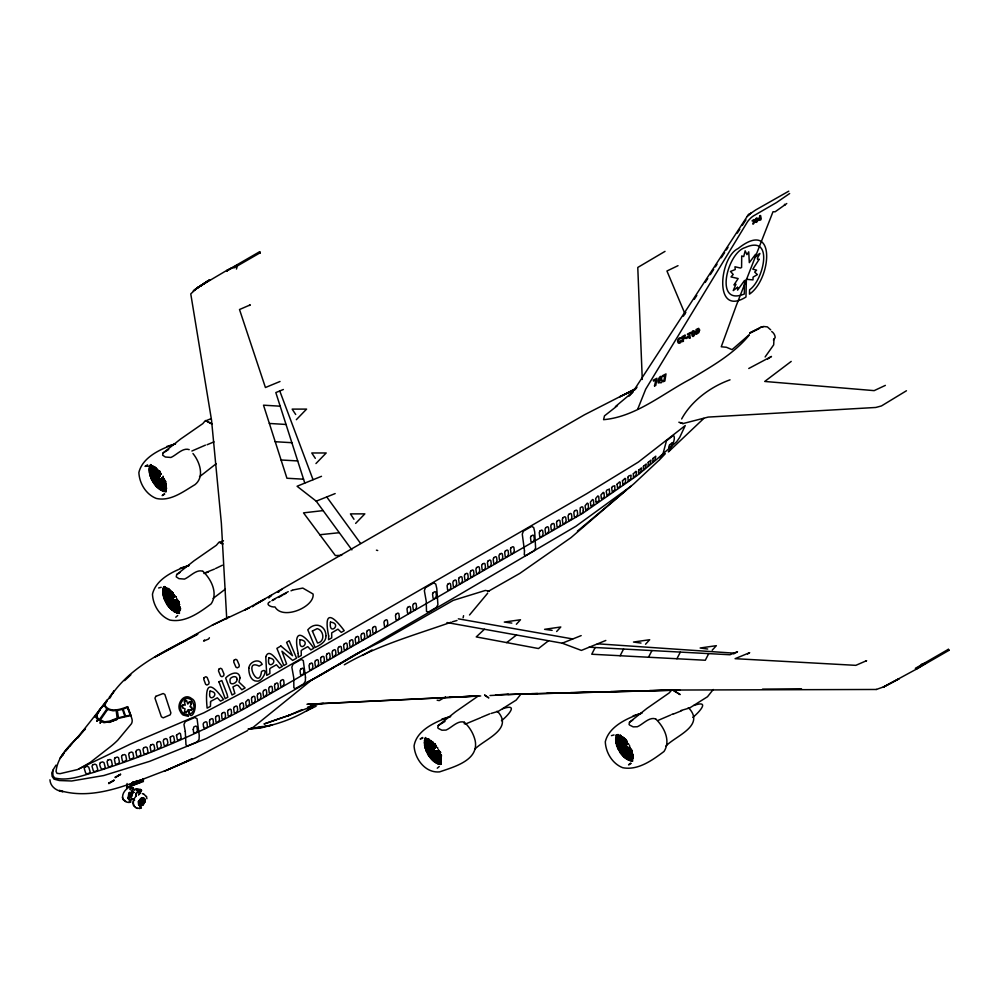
<?xml version="1.0" encoding="UTF-8"?>
<svg xmlns="http://www.w3.org/2000/svg" width="999" height="999" viewBox="0 0 999 999"><rect width="100%" height="100%" fill="white"/><g stroke="black" fill="none" stroke-linecap="round" stroke-linejoin="round"><path stroke-width="1.5" d="M176.91 598.925A2.373 1.374 60 0 1 175.225 599.899L174.226 611.75L175.412 599.999L175.399 609.253L175.412 599.999L176.373 612.812L175.562 600.062L179.645 609.84L176.074 600.149L178.459 613.374L175.812 600.199L177.435 613.161L175.662 600.187L177.435 613.161M161.713 490.709L161.763 478.409L162.974 490.771L161.913 478.471L160.627 490.122L161.601 478.334L159.553 489.423L159.478 488.099L161.164 479.657M175.499 611.9L175.412 600.062L175.3 612.337L175.412 600.062L176.573 612.399L175.562 600.062M160.34 479.245L156.418 486.688L156.668 484.552L160.277 478.996L156.431 485.114M173.938 600.874L170.017 608.316L170.255 606.181L173.863 600.624L170.03 606.743M134.927 781.805L135.452 783.204L136.126 780.793M175.3 612.337L175.362 600.037L174.45 608.628L175.262 599.924L174.226 611.75M143.381 778.745L143.319 781.468L126.973 787.612L126.673 784.752M126.973 787.612L127.073 783.503M143.007 778.621L143.319 781.468M436.813 752.397L438.111 762.949L438.873 762.799L436.201 762.999L436.526 750.761M628.046 753.258L627.759 747.452L627.497 759.665L628.246 759.515L627.822 747.527L628.259 751.76M437.462 747.851L437.525 747.751A2.373 1.374 60 0 1 437.937 748.263M436.051 758.965L435.964 761.738L434.053 761.575L435.901 752.022L435.439 756.493M436.188 754.819L436.276 752.06M627.397 754.245L627.609 747.339L627.884 754.183L627.609 747.339L626.41 759.003L629.095 758.94L626.41 759.003M155.444 485.601L155.744 483.379L155.444 485.601L160.077 478.958M169.043 607.23L169.343 605.007L173.426 600.486L169.343 605.007L169.043 607.23L173.676 600.586M137.525 781.118L137.5 782.092L139.473 781.343L139.423 782.504L140.322 782.167L140.996 779.794L140.397 780.019M435.876 762.225L436.263 752.222L435.876 762.225L435.114 762.349L436.163 752.235M435.864 756.468L436.088 752.022L435.901 756.443M773.988 338.873L773.676 344.867L765.122 356.968M154.508 484.428L154.882 482.142L158.379 479.395L154.882 482.142L154.508 484.428L159.678 478.821M173.264 600.449L168.107 606.056L168.469 603.771L173.139 600.112M174.425 611.288L175.212 600.062M137.1 780.569L136.538 783.116L135.052 784.19A2.01 1.236 -64.3 0 1 134.291 783.89L133.953 781.742M160.627 490.122L161.601 478.334M161.663 478.296L160.539 488.911M129.982 792.394L130.632 792.769M158.254 479.42L153.634 483.204L154.071 480.844L158.017 478.746L153.109 481.293L152.822 481.918L157.904 478.871M167.233 604.832L167.67 602.472L172.927 599.687L167.67 602.472L167.233 604.832L173.014 600.099M626.373 756.143L627.459 747.202L626.098 758.154L625.349 758.241L627.459 747.327L626.098 758.154M434.053 761.575L434.802 761.488L435.964 752.21M152.822 481.918L153.047 480.132L157.992 478.184M166.408 603.546L172.815 599.637L166.408 603.546L166.933 601.136L171.241 599.737L165.971 601.585L165.659 602.21L171.166 599.937M434.802 761.488L436.051 751.985M143.032 798.114L144.83 799.175L144.805 801.772L143.069 804.607L139.785 805.893L138.986 802.447L140.684 799.562L143.094 798.176M144.068 798.288L144.83 801.81L143.132 804.67L140.622 806.006M128.746 797.165L130.507 796.503L131.493 794.168M140.26 802.984L138.686 802.721L138.686 801.31M138.674 802.147L138.799 801.373M133.379 800.661L133.379 805.319L136.014 807.729M133.466 800.736L133.042 803.308L134.64 806.705M138.461 801.323L138.961 803.521L140.322 803.358L142.882 799.737L142.17 802.222L140.384 804.083L138.636 804.295L138.461 802.971M138.399 802.309L138.549 801.398M144.98 800.224L143.032 804.62M128.309 797.115L130.832 795.666L131.319 792.232M128.609 799.075L129.146 794.829L131.381 792.582L133.679 792.307L131.381 792.582L128.609 796.428L128.559 799.125L130.257 800.049L132.667 798.601L131.468 799.612M158.953 477.734L152.073 480.581L152.685 478.146L157.83 477.372M165.659 602.21L166.284 599.775L165.971 601.585L171.266 599.725L166.933 601.136L166.708 602.921L172.864 599.612M159.553 489.423L161.463 478.346L159.753 488.923L161.201 479.582L159.478 488.099M173.152 611.051L175.05 599.875L173.064 609.727M211.626 423.588L205.419 420.542L202.797 423.638L180.407 439.185L163.087 452.947L162.65 455.207L165.347 457.018L170.904 457.467C176.561 455.044 182.805 447.327 189.211 449.637M223.102 543.893L219.006 542.17L216.383 545.267L194.006 560.814L176.686 574.575L176.236 576.835L178.946 578.646L184.49 579.095C190.16 576.673 196.403 568.955 202.809 571.266M477.909 696.253L455.532 711.812L438.211 725.574L437.762 727.821L438.511 728.508L441.908 730.207L446.016 730.082C451.685 727.659 457.904 719.979 464.31 722.24C469.705 727.16 473.551 733.691 475.212 740.796C478.921 760.439 453.896 766.895 439.622 771.877C425.412 773.288 414.797 758.928 414.073 745.916C416.67 729.632 436.563 721.39 450.699 716.42L441.845 719.13M445.379 696.84L445.154 697.577M671.253 690.534L669.205 692.919L646.828 708.478L629.495 722.24L629.058 724.487L629.807 725.174L633.204 726.872L637.312 726.748C642.981 724.325 649.225 716.608 655.631 718.918M151.398 479.22L152.11 476.76L151.398 479.22L158.741 477.347M170.866 599.35L164.997 600.849L165.372 599.025M463.111 617.807L463.573 615.684M681.655 418.968C691.383 400.886 710.701 386.713 730.032 379.832M435.714 751.785L433.741 760.651L432.992 760.701L435.576 751.972M624.288 757.367L625.037 757.304L627.31 747.19L624.288 757.367L626.186 757.629M129.183 797.589L128.109 798.189M435.739 751.935L433.741 760.651L435.651 760.901L432.992 760.701M625.037 757.304L627.372 747.152M150.812 477.834L158.679 476.823L150.812 477.834L151.274 476.011L158.679 476.523M172.377 598.563L164.398 599.462L164.872 597.639M434.715 754.67L435.489 751.71L432.704 759.702L431.968 759.74L435.314 751.71L432.704 759.702M141.234 790.384L137.063 789.959L136.863 790.646L141.234 790.384L140.672 790.059M637.724 409.128L645.704 389.173L746.94 222.677A15.722 11.901 -62.7 0 1 748.613 220.317L749.887 218.918A16.134 10.777 -62.1 0 1 754.757 215.172L776.51 202.547L789.647 193.519M158.491 488.611L160.889 479.433M626.835 748.351L625.649 752.796L626.785 748.376L624 756.368L623.264 756.405L626.61 748.363M160.976 479.62L158.691 488.086L160.851 479.557M174.95 599.837L172.078 610.239L174.887 599.762L171.029 609.328L171.004 607.829L174.738 599.637L171.254 608.778L174.8 599.6M172.078 610.239L174.887 599.762M436.463 750.898L436.688 750.861A2.373 1.374 60 0 0 438.436 749.912L440.547 752.422L438.186 750.624L439.935 753.171M236.438 269.056L237.662 264.872L229.995 269.243M160.027 476.573L150.3 476.448L150.849 474.625M163.898 598.076L164.823 595.616L163.898 598.076L172.24 598.189M161.189 474.325L161.201 474.2A2.373 1.374 60 0 0 160.015 475.899L149.338 472.327L150.162 470.591M508.104 693.98L495.479 695.104M435.439 751.51L432.817 759.115L430.969 758.678L435.052 751.41L432.48 756.73M624 756.368L626.735 748.164M149.887 475.049L150.287 474.425L160.015 476.336L149.887 475.049L150.524 473.251M150.924 472.627L150.287 474.425L159.952 476.373M172.115 597.814L163.474 596.678L164.123 594.88M160.652 479.42L157.442 487.699L160.602 479.258M150.187 468.131L149.188 469.755L159.803 475.586L156.431 472.49L159.877 475.749L156.443 473.026M157.442 487.699L160.614 479.495M171.029 609.328L174.738 599.762L171.004 607.829M626.51 748.064L624.387 753.396L626.56 748.039L623.001 755.331L622.265 755.344L626.348 748.076L623.001 755.331L624.85 755.768L622.265 755.344M156.418 486.688L160.277 479.358L156.656 486.126L156.668 484.552L160.327 478.958M170.017 608.316L173.863 600.986L170.242 607.754L170.255 606.181L173.913 600.586M159.902 476.173L149.563 473.676L150.3 471.903L160.015 475.999M163.162 595.304L164.311 592.907L163.162 595.304L173.489 597.802L163.586 594.692L173.551 597.764M129.882 798.014L130.557 796.702L128.996 798.388L129.046 796.852L131.393 794.405M168.107 606.056L168.469 603.771L173.189 600.074L168.219 604.37M130.782 795.641L132.218 792.744L131.194 795.878M128.496 796.365L131.406 792.507M144.068 803.258L144.73 801.735M130.507 795.479L130.994 793.606L132.318 792.781L130.557 792.756M138.849 803.446L140.26 803.296L142.72 800.973L140.322 804.02L138.524 804.232M131.681 796.128L132.492 793.755L131.806 794.043L131.244 792.869L131.756 792.195M141.284 801.673L141.821 800.449M153.634 483.204L154.071 480.844L157.979 478.771M149.188 469.755L149.688 469.18L159.852 475.549L156.918 472.315L159.94 475.249M139.71 800.911A3.996 2.31 -60 0 0 139.073 804.882L141.858 805.381L144.58 801.785A3.996 2.31 -60 0 0 143.943 798.551L141.858 798.8L139.698 800.898L138.786 803.87L139.585 805.843M157.417 486.201L160.527 479.383M128.371 795.354L128.634 794.48M130.994 795.766L131.369 794.954M140.322 803.046L141.783 799.55M161.613 489.597L161.813 478.371L161.913 490.272L161.763 478.409M668.281 451.773L668.768 451.585C670.791 447.227 676.498 439.373 673.501 435.314L666.458 440.809L663.174 453.171L659.477 459.865L665.309 453.683M162.937 593.955L164.211 591.608L162.937 593.955L173.439 597.602L163.386 593.344L173.501 597.564L167.695 593.806M53.022 770.254L51.773 772.889L52.135 776.36L54.046 779.145L59.353 780.531L71.628 780.993L103.721 775.549L149.663 761.338L206.281 738.536L244.543 718.493L333.541 667.394M431.705 758.666L435.214 751.398L431.705 758.666L430.969 758.678M620.117 655.756L623.551 649.088M648.513 657.255L651.935 650.599M676.91 658.753L680.344 652.122M259.628 251.723L260.227 252.735L259.628 251.723L226.648 270.766L227.322 271.253M948.313 649.338L948.925 650.349L948.313 649.338L915.334 668.368L915.946 668.718M62.875 755.244L63.998 752.871L60.677 757.679M620.404 753.009L625.836 747.589L620.404 753.009L622.177 753.583L626.123 747.727L621.316 754.208L623.126 754.72L626.385 748.064M152.073 480.581L152.685 478.146L158.816 477.247L151.723 478.583L158.853 477.21M595.154 647.564L591.745 654.233L705.306 660.252L708.728 653.621M164.997 600.849L171.016 599.113M141.433 790.209L139.323 794.205L141.496 790.234L140.672 789.547L135.677 794.018M159.952 475.611L149.213 471.016L150.125 469.33M162.8 592.644L163.287 592.057L173.476 597.377L162.8 592.644L163.724 590.958L173.489 597.277L162.775 591.383L163.786 589.76M163.836 491.533L162.125 478.471M177.347 612.275L175.712 600.099L177.635 612.787L175.662 600.137L178.459 613.374M164.398 599.462L170.767 598.526M138.486 795.142L141.346 789.934M438.086 750.886L437.312 751.186L441.158 759.752C440.047 757.741 434.428 746.952 440.584 752.309M112.775 693.231C133.616 664.597 167.245 649.862 197.814 634.103L154.745 657.18L212.312 625.162L249.588 607.642L244.967 609.927L263.736 599.587M150.362 466.995L149.251 468.556L159.852 475.374L157.03 471.853M105.732 702.372L106.881 700.436L101.211 707.791L107.355 700.037M163.873 587.487L173.426 596.703L163.287 587.999L163.873 587.487L173.476 596.665L169.805 591.92L173.439 596.79L164.211 587.574L163.024 589.048L173.589 596.553A2.373 1.374 60 0 1 174.788 595.829L175.225 596.016M65.522 751.298L67.907 748.476M150.3 476.448L150.674 475.811L158.741 476.436L150.674 475.811M164.81 490.984L162.263 478.496L164.036 491.158L162.125 478.521L164.86 491.745M178.396 612.612L175.861 600.124L179.633 610.264L176.086 600.187L179.271 611.725L175.861 600.162L179.458 613.473M104.408 704.507L100.724 708.366L96.978 714.472L96.416 718.318L99.288 720.541L103.971 722.677L109.64 721.79L118.182 718.443L130.881 715.534L131.93 718.93A5.744 5.032 -72.8 0 1 131.443 723.738L117.77 740.172A87.712 80.869 87.2 0 1 110.39 746.715L90.197 762.449L78.921 768.93M109.615 698.214L114.211 690.784L109.253 697.314M209.403 637.762L208.629 638.998L203.609 641.108L204.495 639.959M163.474 596.678L163.886 596.053L172.228 597.689L169.281 596.815M683.341 316.208L685.863 312.3M694.293 299.3L696.815 295.392M434.003 752.172L430.02 757.542L434.79 751.285M626.086 747.951L621.316 754.208M705.244 282.417L707.767 278.534M710.301 274.638L713.673 269.455M715.359 266.858L717.045 264.26M721.253 257.779L724.625 252.597M726.31 250L727.996 247.402M737.262 233.142L739.797 229.258M742.319 225.362L744.842 221.466M747.165 216.471L749.787 213.686L747.165 216.471L635.302 388.186L629.208 395.254M430.744 757.554L434.84 751.26M626.136 747.914L622.04 754.22L623.851 754.732L623.126 754.72M631.693 761.088L628.383 747.839L633.154 755.169L629.47 747.452L628.309 747.789L630.681 760.913L631.418 760.676L628.296 747.764L630.057 753.209M69.53 746.64L70.417 745.304M434.041 752.235L430.881 756.917L429.108 756.343L434.415 750.923M124.6 680.631L130.844 674.837M149.563 473.676L149.987 473.064L159.952 476.136L155.994 474.001M133.354 787.874L132.755 788.623L132.755 787.399M60.065 758.041L65.847 750.261L83.354 731.106M165.834 491.196L162.4 478.496L165.859 491.845M170.03 594.118L173.476 597.09L162.849 590.184L164.485 588.061L163.948 588.623M487.649 593.244L469.518 614.984M78.084 737.737L78.746 736.812M56.031 765.122L52.835 770.217L52.935 775.524L54.595 777.934C64.86 780.569 75.487 777.834 85.415 774.874C140.622 758.428 194.081 735.901 244.755 708.516L582.604 513.361L637.087 475.586L656.593 459.465L676.66 441.77L679.707 437.375L685.252 425.562L638.299 462.112L586.575 493.781L242.033 692.782L203.821 712.836L130.419 744.08L77.497 769.567L60.027 773.676L57.005 773.363L56.056 771.39C57.63 755.032 71.878 743.743 82.405 732.042M133.666 798.763L133.242 799.35L134.653 800.162L133.691 799.949M133.716 798.8L133.691 799.937M140.871 802.522L141.421 801.785M131.756 796.178L130.944 797.264L131.244 795.903M149.338 472.327L149.788 471.715L159.977 475.799L149.788 471.715M134.64 798.089L136.326 795.654M140.622 799.5L138.624 803.858L139.648 805.893M143.094 804.682L144.555 801.747A3.996 2.31 -60 0 0 143.918 798.513M139.161 800.561L139.698 799.849M140.996 798.75L142.12 798.189L142.907 799.774L140.26 799.013M141.658 798.888L142.17 798.213L142.72 798.813L141.608 798.85M140.135 802.06L140.734 801.385M437.375 751.211L438.236 750.661L440.372 752.409L438.186 750.624L440.259 752.734M149.7 466.371L150.275 465.859L159.89 475.037L155.557 468.593L159.865 474.912L149.7 466.371L150.974 464.972M171.191 592.357L173.464 596.54L163.661 587.037M78.222 736.787L100.724 708.366M749.063 335.302C733.528 354.208 711.513 366.471 690.833 378.921C662.837 393.494 635.926 416.845 603.571 419.68L604.495 415.846L617.482 405.644M520.979 694.043L516.183 700.087L497.639 711.75M713.236 689.497L707.479 696.753L688.935 708.416M432.617 753.333L434.54 750.911M149.425 467.42L150.624 465.946L159.902 475.112L149.987 466.883L149.425 467.42L159.952 475.074M149.213 471.016L149.688 470.429L159.877 475.749L155.27 472.914L158.804 475.074M635.302 389.31L637 387.212M149.251 468.556L149.788 467.994L159.94 475.424M155.507 483.966L159.965 478.771M169.093 605.594L173.551 600.399M132.78 781.693L133.029 784.203L130.682 785.539L129.957 784.415L131.88 784.427L131.968 782.679M429.82 756.368L433.591 752.022L429.108 756.343M440.821 757.492L437.637 751.173L440.147 753.184M632.617 758.403L628.671 747.876L631.818 752.647L629.507 747.389M162.775 591.383L163.287 590.809L173.451 597.177L167.682 592.956L173.539 597.24M625.886 747.564L621.116 753.034L622.889 753.608L622.177 753.583M150.524 464.547L159.915 474.775C163.499 473.851 155.407 472.677 156.281 468.519L160.04 474.6L154.208 466.558M170.966 592.682L173.626 596.403L164.261 586.55L173.464 596.54C176.985 595.304 167.42 593.356 168.057 588.748L173.639 596.241L171.953 592.245L173.876 596.003L174.625 595.829M629.145 396.091L633.016 391.858L615.409 406.581M84.403 729.944L85.464 728.771L84.54 729.832M658.778 460.489L633.853 483.816L577.41 531.156M163.287 587.999L164.573 586.6L173.526 596.59M516.358 624.263L520.491 619.755L504.295 622.065L511.825 623.089M428.271 755.069L434.303 750.561L428.271 755.069L429.995 755.719L433.666 751.71M556.643 631.518L560.789 626.997L544.592 629.32L552.122 630.344M645.541 644.243L649.687 639.722L633.478 642.045L641.008 643.069M712.2 650.199L716.345 645.679L700.149 648.001L707.679 649.025M624.3 748.126L619.567 751.735L621.278 752.372L624.962 748.376M749.125 334.815L732.055 349.65L726.41 347.265L721.253 346.778L736.438 305.145L773.001 211.751L775.137 211.788L786.762 203.521M162.849 590.184L163.374 589.622L173.451 597.002L164.997 590.671M82.717 731.718L84.328 730.057M159.715 478.721L154.77 483.841L159.765 478.696M296.341 419.692L306.581 409.103L292.145 409.115L295.692 414.485M173.314 600.349L168.369 605.469L173.364 600.324M315.959 463.548L326.198 452.972L311.763 452.972L315.322 458.354M355.632 523.401L364.847 513.873L350.424 513.886L353.971 519.268M70.642 745.054L71.678 744.005M158.317 470.641L159.977 474.65L153.109 466.446L160.04 474.775L153.322 466.483M268.768 598.026L271.478 595.354L268.644 596.99M501.461 720.741C507.504 716.046 519.667 702.834 502.609 708.778M692.757 717.407C698.801 712.712 710.963 699.487 693.905 705.444M163.024 589.048L163.574 588.511L173.451 596.828L169.655 592.407M668.768 451.585L703.833 418.406M137.825 792.594L140.672 789.547M138.849 791.695L140.809 789.847L141.496 790.234M484.44 629.258L476.248 636.912L538.498 648.538L548.551 640.746M94.992 716.308L95.13 717.27M110.627 696.902L107.417 699.775L104.795 705.232C109.553 713.136 120.729 709.352 127.56 706.668L130.881 715.534L127.56 706.668M216.234 463.686L199.513 476.773M441.158 756.355L437.762 751.123L441.246 757.205L437.699 751.098L441.183 757.267L437.637 751.173L441.196 755.594M160.065 474.537L155.444 467.457M168.631 589.323L173.838 596.053M626.273 490.134L571.028 537.612L519.767 573.426L487.749 591.633M164.148 493.893L162.163 495.591L164.723 494.118M175.749 617.22L177.735 615.521M113.948 780.419L111.863 781.618M437.275 768.206L439.26 766.52M630.556 763.186L628.571 764.872L631.131 763.398M434.353 750.536L428.971 755.119L430.681 755.756L429.995 755.719M226.985 270.279L197.49 287.712L190.759 293.868L211.526 420.092L221.366 523.214L226.736 618.843M154.62 482.742L158.679 479.283M120.429 774.45L118.344 775.649M141.858 798.8L139.098 802.509L139.098 805.157M128.921 793.144L129.882 792.357M129.895 796.29L128.434 797.439M159.927 474.875L150.662 464.922L150.062 465.409L159.927 474.975L157.18 471.441M129.283 793.843L131.044 793.181M130.457 796.478L129.171 797.177M128.022 787.999C124.363 790.359 121.516 794.892 122.977 799.312L127.135 802.334L130.994 801.872L128.771 802.572M444.18 697.689L439.248 700.574L437.15 700.237M128.259 797.814L129.146 799.799L130.182 800.012L132.592 798.563M432.679 750.886L427.497 753.758L429.158 754.445L433.316 751.161M618.793 750.424L625.386 746.852L618.793 750.424L620.441 751.111L624.612 747.826M277.685 592.057L282.355 589.148M142.957 804.432L139.71 805.569M506.655 642.619L516.495 635.002M158.354 479.22L153.908 482.592L158.391 479.195M213.112 598.401L225.374 589.11M252.397 606.755L254.146 605.469M791.208 361.413L764.722 381.456L874.15 390.634L885.364 385.389M474.637 749.387C484.04 739.347 513.224 729.645 498.226 712.137M665.933 746.053C675.336 736.013 704.52 726.31 689.522 708.803M129.046 793.593L129.82 793.006M159.778 471.378L160.152 474.45L157.318 469.555L160.215 474.413L161.189 474.238M751.323 212.799L748.164 215.16L755.656 209.99L788.76 191.184M129.171 793.768L130.507 793.094M631.118 486.113L575.874 526.273L457.492 595.779L319.006 676.073L306.618 682.429M489.123 591.108L485.314 590.459L453.234 600.374L382.03 641.083L355.681 654.27L311.338 680.257L253.172 727.322L248.888 729.183L270.766 725.336C285.677 721.54 299.962 715.346 312.862 706.967L306.718 710.714L316.084 706.243M278.584 591.995L279.345 591.508M193.244 290.884L207.243 281.393L194.081 290.209M767.657 359.003L771.478 356.443L748.763 368.494M194.917 289.56L209.128 280.195L195.767 288.923M163.087 452.947L168.694 449.488M321.503 476.311L297.065 486.251L316.208 501.161L351.885 549.887M176.686 574.575L179.882 572.502M438.211 725.574L445.017 721.415M605.819 640.459L581.381 650.411L562.237 643.194L446.953 622.552M438.411 749.799L438.236 750.474M629.495 722.24L632.704 720.154M197.49 287.712L209.765 279.807M628.883 744.417A2.373 1.374 60 0 0 628.483 743.993L628.084 743.743M906.455 390.759L881.455 405.944L875.786 407.467L708.179 417.082L683.016 423.564L678.858 422.215M436.888 747.227L436.313 746.827M249.313 305.482L250.312 304.857L239.51 309.528L265.422 387.512L280.007 381.493M735.526 652.934L737.499 651.685L729.957 654.757L589.098 647.19M747.589 653.983L749.675 652.659L735.089 658.678L855.818 665.346L866.608 660.664L865.609 661.301M162.775 491.183L161.975 478.434A2.373 1.374 60 0 0 163.087 476.198L162.987 476.273M254.957 604.919L264.86 599.125M363.936 649.65L338.099 664.947M627.772 743.556L627.609 743.481A2.373 1.374 60 0 0 626.373 744.642L615.596 739.56M625.074 746.453L618.081 749.075L620.342 749.874L625.399 746.728L619.467 750.486L621.128 751.173L624.5 748.151L619.567 751.735M438.274 750.599L440.059 753.059M432.904 750.911L427.497 753.758M432.942 750.886L428.171 753.82L429.832 754.507L429.158 754.445M625.474 739.347L627.622 743.518M631.68 751.623L629.158 747.714L632.367 750.823M166.333 490.334L162.537 478.484M627.472 743.481L626.498 740.684M153.809 481.456L158.329 478.746M167.395 603.084L173.052 599.7M165.26 481.83L162.899 478.284L166.184 487.699M180.282 610.651L176.261 600.087M434.777 744.08L435.976 746.865L435.002 744.168M625.499 739.185L627.272 743.493L626.46 740.559M159.915 474.775L155.919 468.106L160.09 474.65M773.426 340.047L775.174 337.55A4.933 2.847 60 0 0 771.69 331.531M632.167 750.998L629.345 747.539L631.93 751.435L629.158 747.714L631.393 749.874M179.62 607.08L176.486 599.962L180.394 609.115M434.965 744.193L435.976 746.865M229.221 269.693L228.284 270.242M362.587 655.419L372.015 649.924M916.42 669.118L926.622 662.637L921.215 664.41M233.853 267.969L260.227 252.735M166.721 446.516L175.574 443.806C161.413 448.651 142.607 456.805 138.873 472.515C139.361 483.341 145.991 494.443 156.306 498.439C170.604 501.648 183.416 491.471 195.03 484.627C204.857 476.685 199.763 461.8 192.969 453.534M147.577 464.872L145.017 466.346L150.637 466.034M180.32 568.144L189.173 565.434C175.012 570.279 156.206 578.433 152.472 594.143C152.947 604.969 159.578 616.071 169.905 620.067C185.202 623.001 199.575 612.537 211.176 603.833C218.282 593.081 211.189 579.158 202.872 571.303M256.406 603.746L584.577 414.735L635.839 388.524M247.315 706.505L249.563 704.22L249.051 700.062L248.102 699.512L245.692 702.01L246.204 706.156L247.053 706.643M428.022 612.287L436.301 607.492L437.912 604.795L436.775 588.473L435.776 584.09L433.728 582.904L425.437 587.687L424.35 590.696L426.248 601.336L426.486 611.376L427.997 612.275M247.715 730.494L195.854 757.754L167.457 769.879C133.666 782.042 95.767 801.46 59.391 790.409L62.925 791.695C56.518 790.946 50.312 786.675 49.95 779.782M422.702 737.487L420.142 738.973L422.739 738.286M633.141 715.796L641.995 713.086C627.834 717.931 609.028 726.086 605.294 741.795C605.769 752.622 612.399 763.723 622.727 767.719C638.024 770.666 652.384 760.189 663.998 751.485C671.103 740.746 664.01 726.81 655.694 718.955M915.946 669.38L948.925 650.349M179.358 604.757L176.648 599.675L179.283 603.596M178.197 602.122L176.598 599.8L179.508 604.682L176.661 599.775L178.559 602.147M344.33 664.772C377.585 645.329 415.022 634.952 451.148 622.19M432.642 742.07L435.714 746.852L432.629 742.095L435.626 746.865L433.628 743.194M623.364 737.474L626.935 743.518L621.353 737.075M165.772 481.693L163.187 477.897M278.559 597.477L282.455 595.279M439.173 755.269L437.287 751.098L440.921 762.986M435.252 747.09L428.296 738.96L435.339 747.077L430.856 740.946L435.427 746.99L428.009 739.01M916.208 669.243L883.89 686.8L876.223 689.485M665.022 251.373L637.774 267.457L642.282 379.458M441.233 763.848L439.385 764.26L437 751.098L439.772 756.68M178.734 601.873L176.698 599.537L178.596 601.798M432.38 750.311L426.785 752.409L428.384 753.134L432.992 750.586M616.308 735.077L626.485 743.968L616.308 735.077L626.485 743.968L617.819 735.252M619.68 749.799L625.449 746.615M174.088 595.866L170.954 591.171L173.789 596.091L171.915 592.27M283.616 594.63L285.964 593.344M439.385 764.26L440.122 764.01L436.938 751.136L441.108 761.063M631.418 760.676L628.371 747.764A2.373 1.374 60 0 0 629.495 745.479M270.092 601.623C264.423 604.495 271.578 607.467 275.025 606.942C282.705 620.616 314.86 606.868 313.087 594.018L302.797 588.074L293.044 589.972M425.025 738.423L435.189 747.314L425.124 739.422L435.077 747.477L424.463 740.509L434.965 747.751L424.687 739.422L435.189 747.314L425.025 738.423L435.252 747.19L427.347 738.873M437.874 753.783L436.775 751.073L438.336 763.96L440.222 763.673M153.109 481.293L158.042 478.646M626.373 743.968L616.945 735.514M272.577 599.987L288.236 591.645M438.648 760.614L439.173 763.373L437.275 763.536L436.688 750.961L438.211 756.393L436.838 750.948L439.085 763.748L438.336 763.96M626.311 744.105L615.983 736.076M899.275 678.683L883.89 686.8L884.714 686.375M227.223 270.155L230.931 268.219M626.323 744.218L615.759 737.162M916.72 668.231L920.429 666.296M883.066 687.2L898.675 679.008M615.634 738.323L626.361 744.417M671.827 714.435L672.789 713.935M750.237 332.642L761.163 327.123L762.911 327.073M205.419 445.142L191.883 451.024M214.423 569.118L205.469 572.652M215.559 568.531L222.44 565.209M480.531 717.769L465.596 723.975M670.679 715.009L658.291 720.304M615.671 740.846L626.298 744.804L615.834 742.17L617.02 742.919L626.373 744.954M212.312 625.162L228.983 616.87M678.009 265.672L666.945 271.016L684.989 313.823M634.927 389.523L619.73 396.778L635.214 389.46M271.878 600.661L274.837 599.25M632.679 761.126L628.583 747.764L631.093 753.333L628.458 747.839L632.429 760.813L628.234 747.801M164.186 771.34L192.07 758.928L167.457 769.879M302.048 709.602L287.999 715.796L310.801 706.905M207.055 444.755L214.011 441.883M673.463 714.035L681.73 710.689M283.366 389.498L275.824 392.57L304.782 483.041M481.493 717.27L489.747 713.823M432.642 750.311L426.785 752.409M432.604 750.336L427.447 752.484L429.046 753.209L432.842 750.848L428.384 753.134M618.081 749.075L625.187 746.453M211.201 418.618L205.881 420.779L211.788 424.038M219.48 542.407L223.464 540.784M335.164 493.568L316.208 501.161M290.996 590.809L292.52 590.184M581.181 635.601L562.237 643.194M128.509 796.827L130.632 794.53L130.632 793.106L129.158 792.881M166.646 601.76L171.591 599.812M141.583 781.88L126.611 787.487M440.122 764.01L437 751.098L441.034 761.263L437.237 751.211L440.297 756.618M138.399 780.781L139.51 780.356M437.15 751.148L441.133 764.148L440.409 764.422L437.087 751.186L439.847 759.602M131.381 799.512L129.171 799.762M141.895 805.544L139.698 805.818M139.311 808.628L141.396 807.879L137.537 808.341M157.617 478.134L152.385 479.957L159.003 477.634M433.616 749.387L426.161 751.036L427.684 751.785L432.704 750.012M624.899 746.053L617.457 747.702L618.98 748.451L625.262 746.228M128.109 797.876L129.92 797.327M140.26 799.3L141.833 799.575M203.946 573.526L208.454 571.965M128.034 797.826L128.983 797.502M131.493 792.607L133.654 792.357M141.895 798.613L144.78 799.063M759.964 327.66L763.461 326.486L767.369 326.885L770.704 329.845M142.957 798.351L139.798 800.986A3.996 2.31 -60 0 0 139.161 804.957M439.123 759.465L436.988 751.023M629.82 754.432L628.071 747.652L630.381 760.414L629.632 760.626L628.071 747.739L629.158 751.698M452.547 621.74L456.98 620.504M491.158 713.423L497.652 711.525L496.79 711.35M681.031 710.476L688.948 708.191L688.086 708.016M307.667 707.13L317.67 704.457M158.616 587.974L161.214 587.287M129.895 788.686L131.893 788.124M611.438 735.626L614.035 734.939M159.116 471.478L160.364 474.313L158.416 470.579L160.252 474.425L158.616 470.467L160.34 474.338L159.428 471.665M174.288 595.816L169.805 590.259L173.751 596.078L171.678 592.469M625.062 746.041L617.457 747.702M625.012 746.066L618.106 747.776L619.63 748.526L625.137 746.328L618.98 748.451M437.275 763.536L438.024 763.361L436.688 750.961L438.024 763.361M628.571 760.202L631.218 759.852L628.571 760.202L627.921 747.664L629.32 760.027L627.984 747.627M152.372 478.771L157.692 477.609M165.971 600.399L171.291 599.238M626.51 745.554L620.491 746.84L626.448 745.579L616.92 746.303L618.98 747.152M257.692 727.959L272.103 724.999L260.477 728.059L248.052 729.058L262.475 726.485M436.201 762.999L436.95 762.849L436.588 752.359L436.95 762.849M165.322 600.212L170.979 599.138L167.82 599.55M323.276 703.308L310.389 705.069M425.624 749.637L433.616 748.975L425.624 749.637L427.06 750.411L433.803 749.163M618.356 747.077L626.448 745.579L616.92 746.303M168.856 599.388L171.428 599M876.423 689.472L678.995 690.022M319.805 534.74L339.298 532.704M433.566 749L426.248 749.725L427.684 750.499L427.06 750.411M617.544 746.39L626.336 745.516M323.127 510.601L303.509 512.862L335.364 555.569L341.695 555.319M151.786 477.397L158.841 476.923M141.184 790.359L136.863 790.646L141.334 790.022M429.807 748.963L433.816 748.763L428.459 749.038M449.55 697.364L460.089 696.827M463.111 696.678L478.171 695.928M307.804 704.295L478.721 695.928M306.943 704.283L480.694 695.966M489.997 695.516L518.356 694.143M151.161 477.197L158.629 476.848M164.76 598.826L170.729 598.551M507.892 694.505L525.649 693.793M433.578 748.601L425.162 748.251L426.536 749.025L433.666 748.763M617.819 745.691L626.385 745.379L616.458 744.917L618.431 745.766L626.385 745.379L618.431 745.766L617.057 744.992L626.273 745.316L616.458 744.917M637.699 690.809L610.764 691.533M649.625 690.509L672.539 689.909M531.593 693.631L537.537 693.481M547.002 693.231L563.299 692.794M570.591 692.594L599.887 691.82M425.661 738.848L435.127 747.339M517.32 694.168L679.682 690.059M517.932 694.18L679.532 690.059M436.925 751.036L439.085 763.748M762.512 689.123L801.51 688.811M424.687 739.422L425.849 739.947M435.114 762.349L437.038 762.399L436.538 752.247L437.125 756.53M269.343 423.451L286.026 424.463M275.187 441.72L291.833 442.694M281.019 459.977L297.702 460.951M425.761 748.326L433.504 748.576L425.162 748.251M303.534 479.195L286.938 478.246L263.511 405.182L280.195 406.193M621.278 752.372L621.977 752.422L620.267 751.785L624.575 748.114L620.441 751.111M425.287 741.083L424.912 740.534L434.977 747.577L425.424 739.934M169.306 597.951L172.265 598.151L164.273 597.439L172.34 598.064M597.34 643.793L733.878 653.146L733.878 653.983M625.349 758.241L627.26 758.403M129.895 796.078L129.196 796.016L129.895 794.23L130.582 795.216M617.382 744.305L626.348 745.179L617.382 744.305L616.096 743.531L626.298 745.092L617.02 742.919M616.545 738.973L626.311 744.455L616.108 738.373L626.236 744.405M626.348 745.179L616.096 743.531M424.338 741.67L435.015 747.901L424.3 742.894L425.312 743.581L435.064 748.114L424.375 744.18M425.249 742.307L435.064 747.751L424.812 741.708L435.015 747.789M426.086 747.639L433.554 748.376L424.8 746.865L433.653 748.388L424.8 746.865M616.608 740.247L626.298 744.617M425.312 743.581L435.064 747.926A2.373 1.374 60 0 1 435.914 746.777M426.161 751.036L428.334 751.86L432.467 750.212L427.684 751.785M616.77 741.57L626.361 744.767M425.474 744.904L435.064 748.114L425.999 744.967L424.9 744.243L434.977 748.051L424.8 742.956L435.015 748.076L424.3 742.894M615.834 742.17L626.273 744.904L616.196 740.908L626.211 744.742M425.724 746.253L433.566 747.989L424.538 745.504L433.566 747.851M136.826 789.51L140.759 789.685L135.764 788.723M425.387 746.952L433.628 748.214M143.132 798.276L144.131 798.438M130.282 799.987L128.496 799.013M141.359 798.089L142.17 798.213M141.284 798.039L142.12 798.189M458.329 618.831L572.739 638.948M623.264 756.405L625.137 756.755M431.968 759.74L433.841 760.089M168.394 597.027L172.352 597.802M163.886 596.053L172.178 597.727L169.243 596.84M424.538 745.504L433.441 747.876L425.087 745.579L426.286 746.34M626.223 744.929L616.383 742.245L617.582 742.994M155.657 475.212L160.077 476.436M376.436 550.174L377.709 550.524M430.02 757.542L431.83 758.054M149.987 473.064L160.015 476.236M680.057 422.602L683.016 423.564M176.111 597.09L176.361 597.277A2.373 1.374 60 0 0 176.061 596.765M165.272 594.118L173.551 597.664L165.647 593.581L173.551 597.664M142.308 793.581L143.906 794.305M135.926 807.642L137.625 808.428M618.743 749.138L620.342 749.874M672.152 689.635L680.119 694.58L678.196 693.318M156.031 473.976L158.691 475.324M129.833 786.987L135.052 789.997L132.617 788.411M129.97 789.397L132.605 790.771M674.063 690.933L677.072 692.619M149.688 470.429L159.815 475.786L151.386 471.241M221.241 543.281L222.302 543.843M163.287 592.057L173.414 597.414M164.972 592.869L173.514 597.464M784.427 204.345L785.351 204.882M484.79 695.366L488.823 697.914L484.627 694.892M171.229 595.978L173.564 597.427M149.688 469.18L159.803 475.586L156.406 473.051M163.287 590.809L173.389 597.215M151.349 470.117L159.89 475.649M424.463 740.509L434.977 747.577M435.427 746.99L428.384 739.223M149.788 467.994L159.852 475.374L151.411 467.919M143.881 794.255L146.503 796.615M125.562 801.66L122.84 799.262L122.415 797.177M163.374 589.622L173.389 597.04M151.398 469.043L159.877 475.462M440.197 752.559L438.186 750.624L440.422 752.459M438.211 750.724L440.084 752.884M149.987 466.883L159.803 475.237M163.574 588.511L173.539 596.878M170.067 594.105L173.539 597.052M165.01 589.547L167.133 591.383M169.243 593.231L173.476 596.915M440.297 752.771L438.149 750.761L440.209 752.759M150.275 465.859L159.828 475.074L156.206 470.292M425.437 737.512L435.152 747.19L427.347 738.873M617.282 734.527L626.548 743.855L618.281 734.527M427.01 738.898L435.152 747.19M130.994 793.156L131.543 794.205M439.96 753.308L437.987 750.961L440.097 753.209M150.662 464.922L159.99 474.925L154.957 469.418M166.196 588.448L173.514 596.403L170.042 591.47M176.736 599.55L178.809 601.86M619.68 735.888L626.535 743.756M631.967 751.435L629.17 747.702L631.88 750.923M441.496 755.344L437.874 751.036L439.747 753.521M631.942 751.335L629.258 747.639L632.23 751.26M437.962 750.973L439.935 753.396M166.696 588.074L173.576 596.366L168.819 590.496M152.847 465.959L159.977 474.65L154.658 467.12M166.446 587.587L173.514 596.403M629.258 747.639L632.142 751.161M429.183 739.31L435.339 747.077L430.681 740.996M620.092 735.239L626.673 743.681L622.527 737.175L626.823 743.581L623.339 737.487L626.922 743.531M626.635 743.668L620.991 736.275L626.698 743.643L622.789 737.786M631.605 751.148L628.808 747.864L633.054 757.841L628.733 747.839L631.693 752.659L628.87 747.776L631.655 751.123M441.183 756.343L437.824 751.086L441.158 755.619M176.648 599.675L178.459 602.097M154.483 467.107L160.04 474.612L154.47 467.12M326.723 496.915L360.564 543.406M440.896 755.781L437.762 751.086L441.508 756.056M165.397 481.655L163.062 478.146M622.627 737.849L626.748 743.606L620.354 735.177L626.723 743.656L622.352 737.237M431.331 741.183L435.452 746.94L432.53 742.12M168.244 588.748L173.626 596.316L168.669 588.436M132.755 789.784L132.805 793.106M162.987 478.171L165.647 481.993M176.573 599.8L179.608 604.657M431.056 740.571L435.502 746.915M622.814 737.774L626.798 743.568L623.214 737.524M632.092 752.497L628.933 747.789L632.192 752.447M632.13 752.484L628.995 747.764L631.643 751.685M169.83 590.247L173.714 596.128L170.954 591.271M629.058 747.789L631.605 751.71M437.862 751.061L441.233 756.255M156.344 468.618L160.102 474.562M169.942 590.247L173.701 596.191M440.397 755.993L437.512 751.148L440.921 758.978M433.504 743.231L435.651 746.852L433.454 743.256M439.722 754.757L437.574 751.111L441.333 758.753L437.574 751.161L440.771 757.379M165.047 481.918L162.899 478.284L165.21 481.855L162.962 478.246L165.634 483.229L162.825 478.371L166.171 487.1L162.662 478.484L166.159 485.327L162.775 478.396L165.534 483.329L162.825 478.371L166.071 484.652M624.225 738.636L626.997 743.531L624.338 738.561M179.071 605.581L176.423 599.999L180.594 608.953L176.311 600.087L179.121 604.957M162.874 478.346L165.572 483.304M176.473 599.974L179.158 604.932M631.555 753.308L628.671 747.814L632.779 756.93M440.259 756.643L437.375 751.148L441.221 759.59M632.067 754.045L628.808 747.814L633.166 757.667M434.465 744.305L435.764 746.815L434.565 744.018M630.869 751.91L628.733 747.789L632.754 755.419M158.878 471.553L160.315 474.338M171.84 591.795L173.963 595.941L172.765 593.069M434.79 744.73L436.113 747.389M625.074 739.372L627.122 743.518L625.312 739.685M434.465 744.093L435.839 746.852L434.515 744.043M176.373 600.024L179.096 605.556M434.627 744.292L435.839 746.827M166.621 488.399L162.612 478.484L166.021 485.452M162.662 478.446L166.221 486.188M174.051 595.904L173.052 592.994M159.253 471.478L160.489 474.263L159.615 471.303M172.715 593.106L173.963 595.941L171.728 591.82L173.913 595.966L172.815 593.369M160.389 474.313L159.465 471.391M180.22 610.027L176.199 600.112L180.357 610.164M176.249 600.112L180.369 610.152M626.173 740.659L627.422 743.506L626.41 740.771M625.561 739.26L627.272 743.518M628.596 747.839L632.954 759.14M313.024 479.645L279.757 390.959M162.487 478.558L166.333 489.86M179.42 612.824L175.999 600.124L179.445 610.064M628.383 747.764L630.681 754.844M176.074 600.187L179.445 610.489M630.019 753.234L628.221 747.714L630.781 757.529M436.925 751.048L439.173 757.941M437.087 751.186L441.133 764.148M159.728 471.403L160.752 474.238L160.052 471.428M237.088 679.233C237.088 674.45 229.183 677.135 229.995 680.319C229.283 686.738 237.325 683.154 237.088 679.37M146.478 796.578L146.915 798.701M130.857 792.869L131.069 793.618M629.944 757.279L628.071 747.652L630.381 760.414M436.775 750.986L438.111 757.866M627.921 747.564L628.846 755.094M162.063 478.509L163.749 490.646M627.822 747.427L628.146 750.299M436.688 752.197L437 755.082M161.975 478.484L162.974 490.771L161.913 478.521M176.373 612.812L175.512 600.099M140.322 803.358L140.384 804.083L140.26 803.296M627.759 747.564L628.246 759.515M436.363 752.047L436.463 754.794M136.039 793.156L136.101 796.278M464.335 722.252L464.335 723.938M745.391 220.667A15.709 5.644 -57.9 0 1 745.941 219.867M128.559 796.428A4.545 2.622 -60 0 1 133.729 792.307M737.599 287.3L737.599 290.122L744.53 280.469L744.317 294.006C713.598 306.768 727.309 252.56 745.029 247.627C774.899 233.966 763.124 280.919 749.587 289.76L749.475 294.118C771.44 279.433 777.01 217.532 738.049 248.589C719.405 257.218 713.199 317.532 745.978 297.003L746.378 279.308L752.996 279.895L753.071 277.11L757.404 274.6L754.67 272.103L756.605 270.155L752.809 269.181L759.265 259.191C752.759 261.551 766.408 246.89 755.506 257.13L755.519 254.358L749.312 262.65L748.738 251.835L746.952 254.67L745.167 250.799L743.718 256.581L741.72 255.944L741.583 267.47L740.434 268.032L734.952 266.77L735.239 269.53L730.494 271.453L733.204 274.45L730.993 276.923L738.161 278.546L733.953 284.952L735.951 284.315L733.229 290.597L737.599 287.3M176.461 735.214L177.298 739.535L178.259 740.097L180.27 739.235L181.144 737.886L180.419 733.616L179.47 733.066L176.461 735.214M185.277 731.53L185.989 745.004L187.625 745.966L197.165 741.907L199.088 739.385L199.226 735.401L197.065 718.756L194.817 717.457L185.315 721.528L183.966 724.387L185.277 731.53M193.244 729.507L193.631 732.492L194.605 733.054L196.616 732.192L197.477 730.843L196.94 726.673L195.879 726.061L193.856 726.922L193.244 729.507M203.571 726.897L204.645 728.721L206.643 727.846L207.43 726.448L206.918 722.302L205.931 721.728L203.933 722.614L203.159 724.013L203.571 726.897M698.726 330.494L697.052 333.079C695.179 331.518 698.488 327.435 698.726 330.494M248.851 668.231C248.551 673.314 250.799 681.455 257.055 681.131C262.362 682.167 269.505 666.458 261.488 671.503C259.003 692.082 242.632 657.966 259.166 666.121L262.2 664.335C259.116 657.579 249.088 661.912 248.851 668.231M265.771 656.78L266.733 675.374L269.892 673.551L269.792 668.818L270.829 667.919L276.423 664.76L279.458 668.031L282.417 666.321C278.634 663.536 269.455 646.365 265.771 656.78M755.207 220.304C757.404 227.784 758.616 212.125 755.207 220.304M210.552 702.809L210.452 706.38L207.13 708.129C204.857 685.027 208.704 679.008 223.564 699.5L220.479 701.123L217.345 697.814L210.552 701.46L210.552 702.809M654.507 385.939L655.794 385.439L656.905 378.296L653.284 380.157L653.521 381.094L655.906 379.945L654.507 385.939M663.586 381.556L664.872 381.056L665.983 373.913L662.362 375.774L662.612 376.71L664.984 375.562L663.586 381.556M662.262 380.482C661.813 384.328 660.639 381.93 658.254 382.942C656.83 379.77 662.312 371.516 661.525 380.282L662.262 380.482M694.68 332.792L693.169 335.252L692.557 332.992A1.424 0.862 -62.2 0 1 693.244 331.968L694.317 331.743L694.68 332.792M305.494 677.272L305.332 681.243L303.659 683.878L295.329 688.661L293.856 687.799L293.756 677.834L291.858 667.195L292.944 664.185L301.223 659.402L303.284 660.589L305.494 677.272M240.01 677.871L238.961 682.105L245.092 687.886L241.833 689.772L238.212 685.514L236.588 685.027L232.917 686.975L234.89 693.481L232.055 694.992L225.649 678.084C229.096 673.95 239.186 669.305 240.01 677.871M699.587 330.045L698.85 332.592L696.266 334.353L696.066 329.558L698.688 328.334L699.587 330.045M185.052 699.837L185.027 701.685L184.253 701.36L185.265 705.182L182.742 704.62L183.029 705.569L181.493 705.968L182.742 707.092L182.193 707.791L185.052 708.803L184.328 712.587L185.826 711.75L186.126 712.712L187.949 709.902C191.084 726.023 200.125 702.522 191.783 698.713C184.066 692.02 175.724 704.37 180.27 711.463A10.739 8.929 -79 0 0 183.179 715.059L188.474 716.345L188.049 714.859L183.729 713.673A9.178 7.63 -79 0 1 181.343 710.664C178.009 705.232 183.129 695.566 189.872 699A8.679 7.118 -79.9 0 1 192.782 702.172C194.905 706.168 194.543 712.187 189.972 714.285L188.574 709.64L191.483 710.426L191.184 709.465L192.732 709.015L191.271 707.816L191.845 707.292L189.96 706.58L191.546 703.608L190.709 703.533L191.059 701.698L189.648 702.622L189.41 701.648L187.812 704.058L186.501 700.361L186.064 701.223L185.052 699.837M695.529 332.33C691.308 344.555 689.972 325.299 695.529 332.33M298.239 653.571L298.139 657.267L301.298 655.444L301.186 650.699L302.21 649.787L307.792 646.64L310.864 649.912L313.811 648.214C301.149 630.194 292.944 630.232 298.239 653.571M325.974 635.651C326.436 641.845 319.83 645.279 315.135 647.452L307.792 629.857C314.872 621.328 325.699 625.299 325.974 635.651M328.659 636.001L328.546 639.71L331.718 637.874L331.693 632.879L337.937 629.17L341.283 632.355L344.23 630.656C331.618 613.773 323.576 610.976 328.659 636.001M300.062 639.672C297.939 654.432 312.6 641.121 300.062 639.672M330.469 622.102C328.359 636.875 343.007 623.551 330.469 622.102M627.609 747.452L627.172 758.89L627.672 747.414M754.757 222.053C752.422 225.737 752.522 224.088 753.596 222.015C754.994 219.305 749.15 222.44 754.045 219.543A1.386 0.837 -62.2 0 1 754.407 219.817L753.945 221.441L754.757 222.053M678.571 340.135L678.87 341.97A1.311 0.912 -62.4 0 0 679.407 342.282A1.374 0.962 -62.4 0 0 679.857 342.17L680.719 340.634C682.792 340.322 680.269 343.881 678.771 343.194A2.597 1.811 -62.4 0 1 677.921 342.445C676.523 340.434 679.532 335.901 681.38 338.436L679.07 339.036A1.286 0.887 -62.4 0 0 678.633 339.797L678.571 340.135M268.881 657.904C265.984 672.352 281.318 659.515 268.881 657.904M524.487 550.836L524.288 554.757L525.736 555.619L533.966 550.799L535.614 548.126L534.715 531.93L533.703 527.559L531.655 526.373L523.376 531.156L522.277 534.153L524.487 550.836M756.056 219.28C755.744 225.737 758.303 216.883 756.056 219.28M312.362 631.056L317.532 643.044C325.449 641.645 323.788 630.107 317.17 628.633L312.362 631.056M97.34 714.173L96.978 717.432L99.513 719.442L106.843 709.015L104.508 705.868L104.982 704.058L100.699 708.666L97.34 714.173M210.09 691.121C206.793 705.194 222.228 692.619 210.09 691.121M218.931 681.817L225.212 698.613L227.809 697.24L227.023 694.068L221.828 680.544L218.931 681.817M609.328 489.248L609.602 493.269L607.067 495.679L606.206 491.333L607.03 489.96L609.328 489.248M611.588 487.787L612.35 492.082L614.872 489.66L614.76 485.739L612.474 486.451L611.588 487.787M617.032 484.278L617.632 488.474L620.154 486.051L620.204 482.23L619.58 481.868L617.032 484.278M622.477 480.769L622.914 484.877L625.436 482.455L625.649 478.721L625.012 478.359L622.477 480.769M627.921 477.26L628.196 481.268L630.719 478.846L631.093 475.212L628.796 475.924L627.921 477.26M633.354 473.751L633.466 477.672L636.001 475.249L636.538 471.703L635.901 471.341L633.354 473.751M638.698 470.179L638.586 473.976L640.883 471.416L641.47 467.907L638.698 470.179M643.456 466.283L643.331 470.054L645.616 467.495L646.241 464.011L643.456 466.283M648.226 462.375L648.064 466.133L650.349 463.573L650.998 460.102L648.226 462.375M652.984 458.479L652.809 462.225L655.094 459.665L655.769 456.206L652.984 458.479M669.555 444.917C666.52 451.698 672.876 445.804 672.327 442.632L669.555 444.917M234.016 660.302L233.729 661.987L235.901 667.095L237.25 667.869L239.036 666.87L239.285 665.172L237.063 660.027L235.739 659.265L234.016 660.302M627.11 748.438L626.498 752.572L627.16 748.413M175.05 599.974L173.351 610.551L175.05 599.974M204.096 677.709L203.784 679.382L205.644 684.315L206.93 685.052L208.741 684.065L209.128 682.442L207.168 677.459L205.856 676.698L204.096 677.709M218.806 669.255L218.506 670.941L220.629 676.011L221.953 676.773L223.701 675.761L224.001 674.075L221.878 669.005L220.567 668.244L218.806 669.255M96.503 714.772C97.802 712.637 103.546 703.858 96.503 714.772M139.585 803.621L139.423 804.407L139.523 803.558M583.354 510.551L582.642 512.812L580.894 513.836L580.082 513.361L580.244 507.754L582.005 506.743L582.879 507.242L583.354 510.551M585.551 509.053L586.226 510.264L588.511 507.692L588.161 503.646L587.287 503.134L585.077 505.744L585.551 509.053M590.834 505.444L591.396 506.593L593.756 504.07L593.443 500.037L592.557 499.537L590.359 502.147L590.834 505.444M596.116 501.848L596.553 502.922L599.038 500.474L598.726 496.441L597.839 495.929L595.641 498.538L596.116 501.848M601.398 498.239L601.785 499.288L604.32 496.865L604.008 492.832L603.246 492.395L600.923 494.942L601.398 498.239M660.089 377.884L658.915 381.543L660.414 380.819L660.102 377.884M155.832 696.328L154.957 698.151L161.376 716.795L163.212 717.856L170.205 714.822L170.891 712.899L164.86 694.48L163.199 693.518L155.832 696.328M759.864 217.245L758.99 219.305L759.927 218.756L759.864 217.245M759.914 215.884L758.291 220.467L760.751 219.967L761.213 218.781L760.576 215.509L759.914 215.884M252.11 697.202L251.448 698.676L251.973 702.834L252.822 703.321L254.57 702.309L255.282 700.049L254.807 696.74L253.858 696.191L252.11 697.202M257.867 693.88L257.205 695.354L257.73 699.5L258.579 699.999L260.339 698.975L261.051 696.715L260.577 693.418L259.628 692.869L257.867 693.88M263.624 690.559L262.974 692.032L263.486 696.178L264.335 696.665L266.096 695.654L266.808 693.393L266.333 690.084L265.384 689.535L263.624 690.559M269.393 687.225L268.731 688.698L269.255 692.856L270.105 693.343L271.853 692.332L272.565 690.059L272.09 686.763L271.141 686.213L269.393 687.225M275.15 683.903L274.488 685.376L275.012 689.522L275.861 690.022L277.622 688.998L278.334 686.738L277.847 683.441L276.91 682.891L275.15 683.903M280.906 680.581L280.257 682.055L280.769 686.201L281.618 686.688L283.379 685.676L284.091 683.416L283.616 680.107L282.667 679.557L280.906 680.581M300.724 669.143L300.062 670.616L300.587 674.762L301.436 675.249L303.184 674.238L303.896 671.977L303.421 668.668L302.472 668.131L300.724 669.143M309.715 663.948L309.053 665.421L309.578 669.567L310.427 670.067L312.188 669.043L312.887 666.783L312.412 663.486L311.476 662.936L309.715 663.948M315.472 660.626L314.822 662.1L315.334 666.246L316.183 666.733L317.944 665.721L318.656 663.461L318.182 660.152L317.232 659.602L315.472 660.626M321.241 657.292L320.579 658.766L321.091 662.924L321.953 663.411L323.701 662.399L324.413 660.127L323.938 656.83L322.989 656.281L321.241 657.292M326.998 653.97L326.336 655.444L326.86 659.59L327.709 660.077L329.47 659.065L330.169 656.805L329.695 653.508L328.758 652.959L326.998 653.97M332.754 650.649L332.105 652.122L332.617 656.268L333.466 656.755L335.227 655.744L335.939 653.483L335.464 650.174L334.515 649.625L332.754 650.649M338.524 647.315L337.862 648.788L338.374 652.934L339.235 653.433L340.984 652.422L341.695 650.149L341.221 646.852L340.272 646.303L338.524 647.315M344.28 643.993L343.619 645.466L344.143 649.612L344.992 650.099L346.74 649.088L347.452 646.828L346.978 643.518L346.029 642.981L344.28 643.993M350.037 640.671L349.388 642.132L349.9 646.291L350.749 646.778L352.51 645.766L353.221 643.506L352.747 640.197L351.798 639.647L350.037 640.671M355.794 637.337L355.144 638.811L355.656 642.956L356.506 643.456L358.266 642.444L358.978 640.172L358.504 636.875L357.555 636.326L355.794 637.337M361.563 634.015L360.901 635.489L361.426 639.635L362.275 640.122L364.023 639.11L364.735 636.85L364.26 633.541L363.311 633.004L361.563 634.015M367.32 630.694L366.67 632.155L367.182 636.313L368.032 636.8L369.792 635.789L370.504 633.528L370.03 630.219L369.081 629.67L367.32 630.694M373.077 627.36L372.427 628.833L372.939 632.979L373.788 633.478L375.549 632.467L376.261 630.194L375.786 626.897L374.837 626.348L373.077 627.36M384.603 620.716L383.941 622.177L384.465 626.336L385.314 626.823L387.075 625.811L387.787 623.551L387.312 620.242L386.363 619.692L384.603 620.716M396.128 614.06L395.467 615.534L395.991 619.68L396.84 620.167L398.589 619.155L399.3 616.895L398.826 613.586L397.877 613.049L396.128 614.06M407.642 607.404L406.993 608.878L407.505 613.024L408.354 613.523L410.114 612.512L410.826 610.239L410.352 606.942L409.403 606.393L407.642 607.404M413.411 604.083L412.749 605.556L413.274 609.702L414.123 610.189L415.871 609.178L416.583 606.917L416.108 603.608L415.159 603.071L413.411 604.083M433.216 592.644L432.555 594.118L433.079 598.264L433.928 598.751L435.689 597.739L436.401 595.479L435.926 592.17L434.977 591.633L433.216 592.644M447.752 584.253L447.09 585.726L447.614 589.872L448.464 590.372L450.224 589.348L450.936 587.087L450.449 583.791L449.513 583.241L447.752 584.253M453.509 580.931L452.859 582.405L453.371 586.55L454.22 587.037L455.981 586.026L456.693 583.766L456.218 580.456L455.269 579.907L453.509 580.931M459.278 577.597L458.616 579.07L459.14 583.229L459.99 583.716L461.738 582.704L462.45 580.431L461.975 577.135L461.026 576.585L459.278 577.597M465.034 574.275L464.373 575.749L464.897 579.895L465.746 580.382L467.507 579.37L468.206 577.11L467.732 573.801L466.795 573.264L465.034 574.275M470.791 570.953L470.142 572.427L470.654 576.573L471.503 577.06L473.264 576.048L473.976 573.788L473.501 570.479L472.552 569.929L470.791 570.953M476.56 567.619L475.899 569.093L476.411 573.239L477.272 573.738L479.021 572.727L479.732 570.454L479.258 567.157L478.309 566.608L476.56 567.619M482.317 564.298L481.655 565.771L482.18 569.917L483.029 570.404L484.79 569.393L485.489 567.132L485.014 563.823L484.078 563.286L482.317 564.298M488.074 560.976L487.425 562.437L487.937 566.595L488.786 567.082L490.546 566.071L491.258 563.811L490.784 560.501L489.835 559.952L488.074 560.976M493.843 557.642L493.181 559.115L493.693 563.261L494.555 563.761L496.303 562.749L497.015 560.476L496.54 557.18L495.591 556.63L493.843 557.642M499.6 554.32L498.938 555.794L499.463 559.939L500.312 560.427L502.072 559.415L502.772 557.155L502.297 553.846L501.348 553.309L499.6 554.32M505.357 550.998L504.707 552.459L505.219 556.618L506.068 557.105L507.829 556.093L508.541 553.833L508.066 550.524L507.117 549.974L505.357 550.998M511.113 547.664L510.464 549.138L510.976 553.284L511.825 553.783L513.586 552.772L514.298 550.499L513.823 547.202L512.874 546.653L511.113 547.664M531.156 536.101L530.494 537.574L531.006 541.72L531.855 542.207L533.603 541.196L534.328 538.936L533.853 535.639L532.904 535.089L531.156 536.101M539.922 531.031L539.26 532.504L539.747 536.638L540.584 537.125L542.332 536.101L543.106 533.878L542.632 530.569L541.683 530.019L539.922 531.031M545.679 527.709L545.029 529.183L545.516 533.316L546.328 533.791L548.089 532.767L548.863 530.544L548.389 527.247L547.44 526.698L545.679 527.709M551.448 524.388L550.786 525.861L551.273 529.994L552.085 530.457L553.846 529.445L554.62 527.222L554.145 523.913L553.196 523.376L551.448 524.388M557.205 521.053L556.543 522.527L557.03 526.66L557.854 527.135L559.602 526.123L560.389 523.901L559.915 520.591L558.965 520.042L557.205 521.053M562.961 517.732L562.312 519.205L562.799 523.339L563.611 523.813L565.372 522.789L566.146 520.566L565.671 517.27L564.722 516.72L562.961 517.732M568.731 514.41L568.069 515.884L568.556 520.017L569.368 520.479L571.128 519.468L571.903 517.245L571.428 513.936L570.479 513.399L568.731 514.41M574.487 511.076L573.826 512.549L574.313 516.683L575.137 517.157L576.885 516.146L577.672 513.923L577.197 510.614L576.248 510.064L574.487 511.076M107.742 760.202L107.068 761.663L108.129 766.133L109.316 766.807L111.451 766.021L112.288 764.647L111.351 760.264L109.977 759.465L107.742 760.202M115.085 757.791L114.398 759.24L115.26 763.586L116.321 764.198L118.494 763.423L119.43 762.125L118.569 757.766L117.32 757.055L115.085 757.791M150.724 745.104L150.062 746.565L150.911 750.911L151.885 751.473L153.896 750.611L154.72 748.413L153.908 744.917L152.735 744.243L150.724 745.104M157.318 742.257L156.656 743.731L157.505 748.051L158.479 748.626L160.489 747.764L161.314 745.566L160.502 742.07L159.328 741.395L157.318 742.257M163.923 739.422L163.249 740.883L164.098 745.229L165.072 745.791L167.083 744.917L167.907 742.732L167.095 739.223L165.934 738.548L163.923 739.422M170.23 737.2L170.704 742.382L171.666 742.944L173.676 742.07L174.55 740.721L173.689 736.375L172.702 735.801L170.23 737.2M84.89 766.957L84.216 768.418L85.689 773.126L86.925 773.838L89.261 773.151L90.147 771.815L88.761 767.17L87.263 766.308L84.89 766.957M92.682 764.809L92.008 766.27L93.332 770.891L94.568 771.603L96.891 770.916L97.79 769.58L96.478 764.972L95.055 764.148L92.682 764.809M210.14 719.542L209.44 720.991L209.952 725.137L210.851 725.649L212.687 724.687L213.449 722.477L212.974 719.143L211.988 718.581L210.14 719.542M216.196 716.383L215.497 717.831L216.009 721.977L216.895 722.489L218.744 721.528L219.505 719.317L219.031 715.996L218.032 715.421L216.196 716.383M222.253 713.224L221.553 714.672L222.065 718.818L222.952 719.342L224.8 718.381L225.549 716.158L225.075 712.836L224.088 712.262L222.253 713.224M228.296 710.064L227.597 711.513L228.122 715.671L229.008 716.183L230.856 715.222L231.606 712.999L231.131 709.677L230.145 709.103L228.296 710.064M234.353 706.917L233.654 708.366L234.178 712.512L235.065 713.024L236.913 712.062L237.662 709.852L237.188 706.518L236.201 705.956L234.353 706.917M240.409 703.758L239.71 705.207L240.235 709.352L241.121 709.864L242.969 708.903L243.719 706.693L243.244 703.371L242.257 702.796L240.409 703.758M100.375 762.599L99.663 764.035C100 766.483 101.124 771.116 104.458 768.631L105.22 767.22L104.008 762.662L102.635 761.875L100.375 762.599M122.29 755.294L121.541 756.718L122.415 761.063L123.464 761.675L125.637 760.901L126.586 759.59L125.712 755.244L124.475 754.52L122.29 755.294M129.445 752.771L128.696 754.195L129.558 758.541L130.607 759.153L132.792 758.378L133.729 757.067L132.867 752.722L131.618 751.997L129.445 752.771M135.876 751.623L136.713 756.018L137.762 756.63L139.935 755.856L140.884 754.545L140.022 750.199L138.774 749.475L136.588 750.249L135.876 751.623M143.744 747.727L142.994 749.15L143.856 753.496L144.905 754.095L147.09 753.333L148.027 752.022L147.165 747.677L145.929 746.952L143.744 747.727M434.278 752.247L431.593 756.942L434.315 752.222M625.574 748.9L624.238 751.26L625.611 748.888M98.177 711.975L97.752 712.774L98.177 711.975M116.096 776.722L115.322 777.684L120.679 774.237L115.135 777.197L116.096 776.722M107.605 709.452L100.387 719.942L104.57 721.815L109.478 721.178L117.145 718.156L116.171 710.526L113.049 710.801L107.605 709.452M100.724 721.977L100.162 723.076L100.724 721.977M159.99 479.045L155.682 485.014L160.04 479.021M173.589 600.674L169.281 606.643L173.626 600.649M97.502 720.154L96.953 721.228L97.502 720.154M624.875 748.788L622.951 751.211L624.912 748.775M109.628 782.679L108.804 783.641L114.186 780.182L108.629 783.154L109.628 782.679M159.828 478.858L156.768 482.255L159.877 478.821M108.891 722.414L117.12 719.342L108.891 722.414M433.179 751.51L430.944 753.508L433.216 751.485M173.052 599.999L167.507 604.22L173.102 599.974M280.869 646.016L276.898 648.363L283.828 665.509L286.601 663.91L281.93 651.198L292.645 660.426L296.566 658.179L289.223 640.759L286.601 642.382L292.507 655.706L280.869 646.016M436.176 746.815L435.114 744.105L436.176 746.815M690.097 337.874L689.285 338.349L688.91 334.24L687.599 334.877L687.512 334.028L691.021 332.342L689.809 333.816L690.097 337.874M176.835 599.375L178.709 601.473L176.823 599.375M759.165 328.446L749.7 333.179L759.165 328.446M685.039 335.227L682.017 336.688L682.554 341.683L683.441 341.246L683.216 339.123L685.052 338.236L684.964 337.4L683.129 338.286L682.991 337.1L685.127 336.076L685.039 335.227M687.624 336.825L685.963 337.625L686.063 338.586L687.737 337.774L687.624 336.825M113.399 720.828L112.425 721.266L113.399 720.828M127.397 707.454L123.102 709.128L125.574 716.121L130.282 715.122L127.397 707.454M276.111 719.742L264.011 724L290.16 714.972L276.111 719.742M433.766 749.375L426.81 751.111L433.716 749.4M124.875 716.283L118.469 717.757L117.308 710.426L122.465 709.427L124.875 716.283M433.703 749.213L429.195 750.174L433.653 749.238M172.352 597.315L168.444 595.779L172.303 597.352M626.86 743.556L623.064 737.587L626.885 743.556M165.135 481.868L162.899 478.284L165.122 481.893M160.489 474.263L159.415 471.416L160.452 474.275M166.071 491.533L162.35 478.583L166.071 491.533M178.609 612.262L175.799 600.162L178.671 613.036L178.609 612.262M437.462 755.356L436.9 752.384L437.5 755.331"/></g></svg>
